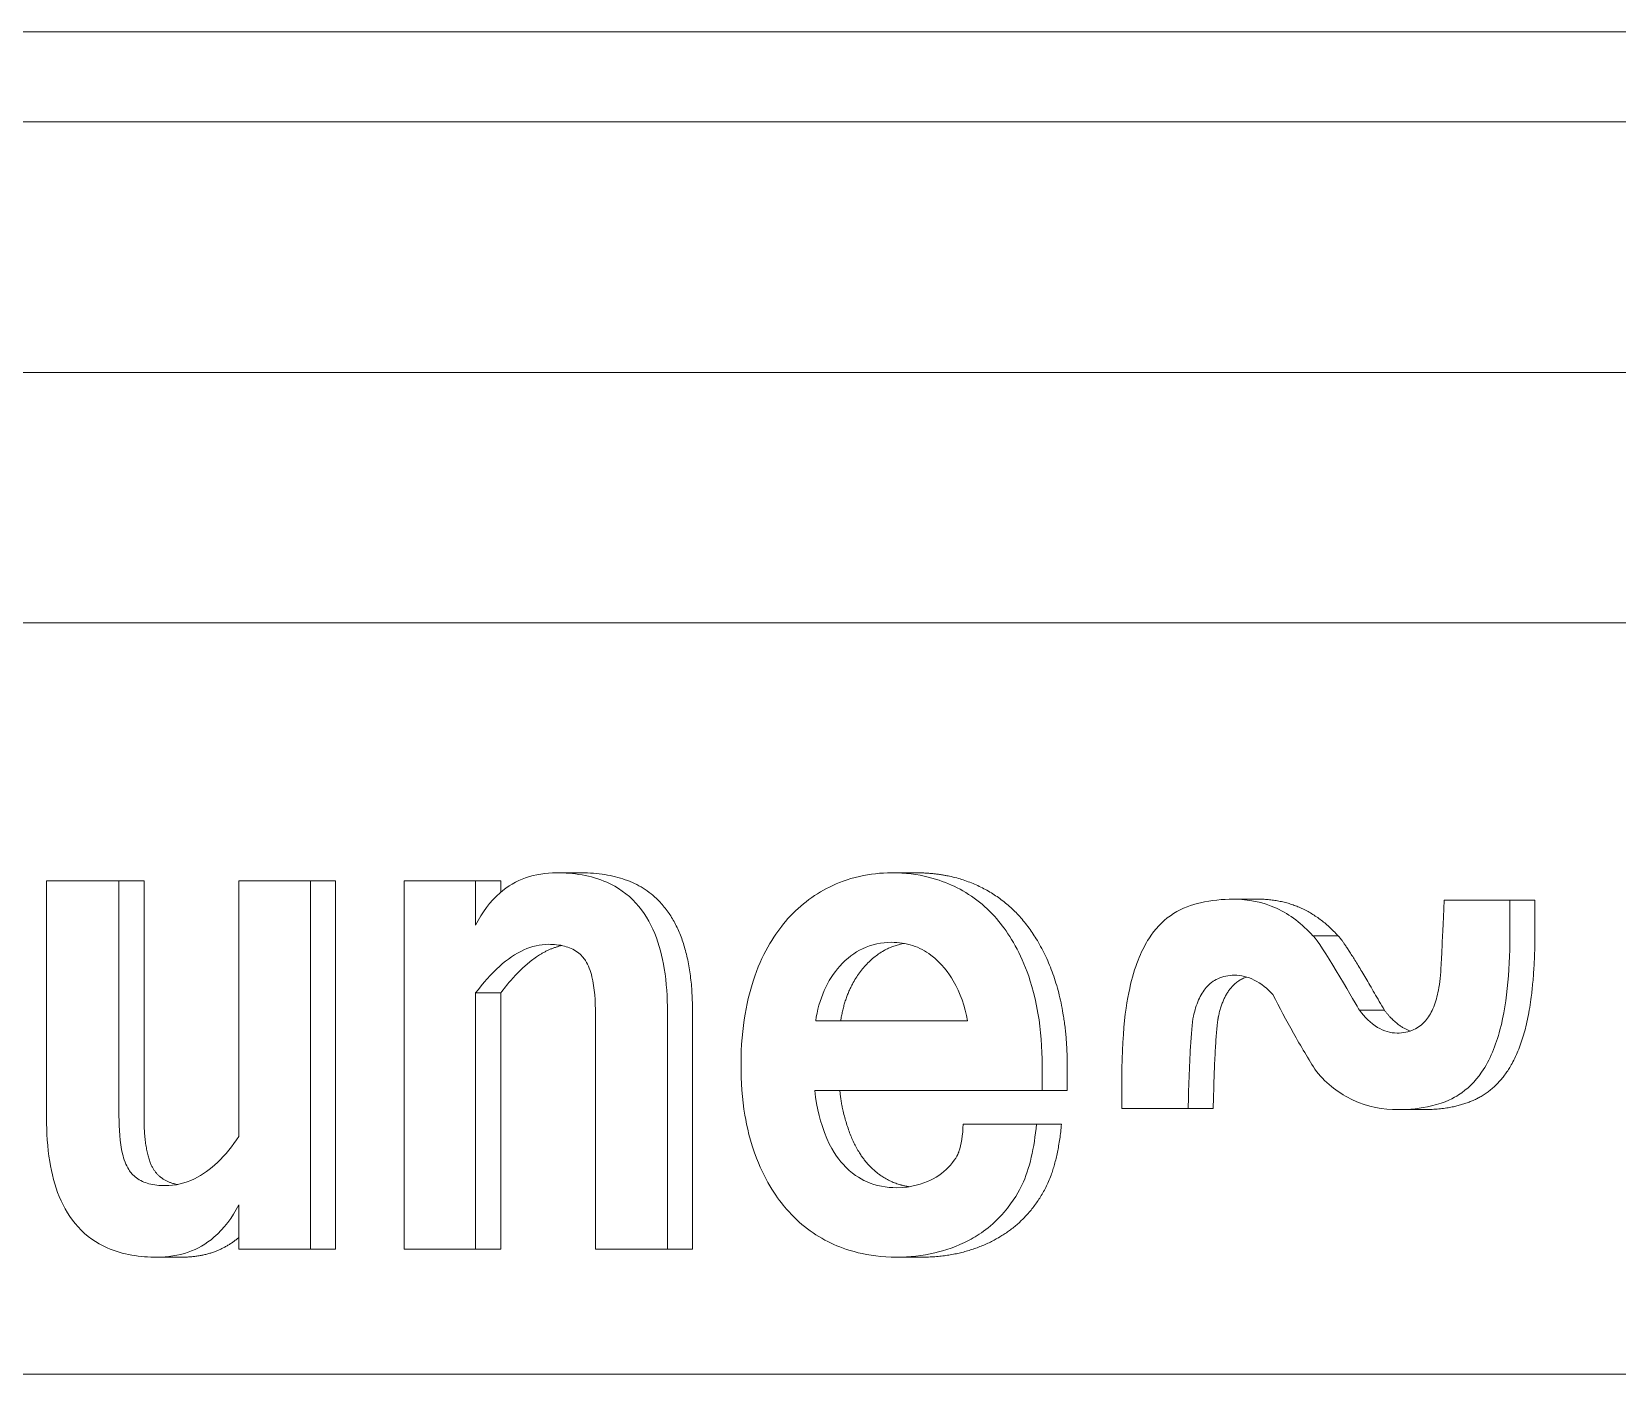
# Model space of a CAD drawing. Header units: inches. Extents: x 12 to 318, y 5 to 204.
# Drawn here: x 232.845 to 234.428, y 87.45 to 88.79 of the extents above; entities that cross this region are included whole.
import ezdxf

# ---------------------------------------------------------------- set-up
doc = ezdxf.new("R2010")
doc.units = ezdxf.units.IN
doc.header["$LTSCALE"] = 9.5
doc.header["$MEASUREMENT"] = 0
doc.layers.add('Visible', color=7, linetype='Continuous', lineweight=18)

msp = doc.modelspace()

# ---------------------------------------------------------------- linework, layer by layer
at = {"layer": 'Visible'}
for p, q in [((239.903264, 88.789912), (228.818139, 88.789912)), ((228.405472, 88.699912), (240.096815, 88.699912)), ((229.136181, 88.449877), (239.366106, 88.449877)), ((231.490688, 88.199877), (237.0116, 88.199877)), ((232.932274, 87.942286), (232.859959, 87.942286)), ((232.859959, 87.942286), (232.859959, 87.705443)), ((232.932274, 87.707974), (232.932274, 87.942286)), ((232.957274, 87.942286), (232.932274, 87.942286)), ((232.957274, 87.942286), (232.957274, 87.707974)), ((233.123361, 87.942286), (233.051922, 87.942286)), ((233.051922, 87.942286), (233.051922, 87.687225)), ((233.123361, 87.574877), (233.123361, 87.942286)), ((233.148361, 87.942286), (233.123361, 87.942286)), ((233.148361, 87.942286), (233.148361, 87.574877)), ((233.288402, 87.942286), (233.216964, 87.942286)), ((233.216964, 87.942286), (233.216964, 87.574877)), ((233.288402, 87.898257), (233.288402, 87.942286)), ((233.313402, 87.942286), (233.288402, 87.942286)), ((233.313402, 87.942286), (233.313402, 87.930999)), ((233.394044, 87.950383), (233.369044, 87.950383)), ((233.728697, 87.950383), (233.703697, 87.950383)), ((234.069924, 87.924067), (234.044924, 87.924067)), ((234.321035, 87.923055), (234.255294, 87.923055)), ((234.346035, 87.923055), (234.321035, 87.923055)), ((234.321035, 87.893197), (234.321035, 87.923055)), ((234.346035, 87.923055), (234.346035, 87.893197)), ((234.149251, 87.88763), (234.124251, 87.88763)), ((233.288402, 87.574877), (233.288402, 87.830443)), ((233.313402, 87.830443), (233.288402, 87.830443)), ((233.313402, 87.830443), (233.313402, 87.574877)), ((234.195708, 87.813237), (234.170708, 87.813237)), ((233.408051, 87.809188), (233.408051, 87.574877)), ((233.479927, 87.574877), (233.479927, 87.811719)), ((233.504927, 87.811719), (233.504927, 87.574877)), ((233.779518, 87.802609), (233.627876, 87.802609)), ((233.854024, 87.733278), (233.854024, 87.758075)), ((233.879024, 87.758075), (233.879024, 87.733278)), ((233.933603, 87.745423), (233.933603, 87.715059)), ((233.626999, 87.733278), (233.854024, 87.733278)), ((233.879024, 87.733278), (233.854024, 87.733278)), ((233.933603, 87.715059), (233.999782, 87.715059)), ((234.024782, 87.715059), (233.999782, 87.715059)), ((234.234714, 87.714047), (234.209714, 87.714047)), ((233.848327, 87.699371), (233.775135, 87.699371)), ((233.873327, 87.699371), (233.848327, 87.699371)), ((233.051922, 87.618905), (233.051922, 87.574877)), ((232.995404, 87.56678), (232.970404, 87.56678)), ((233.051922, 87.574877), (233.123361, 87.574877)), ((233.148361, 87.574877), (233.123361, 87.574877)), ((233.216964, 87.574877), (233.288402, 87.574877)), ((233.313402, 87.574877), (233.288402, 87.574877)), ((233.408051, 87.574877), (233.479927, 87.574877)), ((233.504927, 87.574877), (233.479927, 87.574877)), ((233.733956, 87.56678), (233.708956, 87.56678)), ((237.0116, 87.449877), (232.411123, 87.449877))]:
    msp.add_line(p, q, dxfattribs=at)
for points, degree, knots in [([(233.369044, 87.950383), (233.358623, 87.950383), (233.348239, 87.948922), (233.329003, 87.9421), (233.32046, 87.937146), (233.30273, 87.921719), (233.294771, 87.910675), (233.288402, 87.898257)], 3, [-0.286997863, -0.286997863, -0.286997863, -0.286997863, -0.195305384, -0.195305384, -0.109970073, -0.109970073, 0, 0, 0, 0]), ([(233.479927, 87.811719), (233.479927, 87.82604), (233.47904, 87.840653), (233.474776, 87.866787), (233.471737, 87.878693), (233.462511, 87.901196), (233.456355, 87.911456), (233.439992, 87.929381), (233.430166, 87.936179), (233.403457, 87.947952), (233.385995, 87.950383), (233.369044, 87.950383)], 3, [-0.549838036, -0.549838036, -0.549838036, -0.549838036, -0.440760651, -0.440760651, -0.347374274, -0.347374274, -0.251258835, -0.251258835, -0.149149172, -0.149149172, 0, 0, 0, 0]), ([(233.703697, 87.950383), (233.692867, 87.950383), (233.682097, 87.94927), (233.659933, 87.9442), (233.65017, 87.940399), (233.625223, 87.927999), (233.610492, 87.916685), (233.587618, 87.890016), (233.576089, 87.872771), (233.559492, 87.825547), (233.55337, 87.797215), (233.55337, 87.758581)], 3, [-1.49193162, -1.49193162, -1.49193162, -1.49193162, -1.29030138, -1.29030138, -1.0712515, -1.0712515, -0.64119148, -0.64119148, -0.29439022, -0.29439022, 0, 0, 0, 0]), ([(233.854024, 87.758075), (233.854024, 87.775551), (233.852781, 87.793081), (233.846365, 87.830628), (233.841373, 87.845517), (233.828946, 87.877267), (233.818534, 87.89296), (233.796357, 87.918598), (233.782093, 87.929346), (233.751993, 87.943636), (233.73179, 87.950383), (233.703697, 87.950383)], 3, [-0.953742878, -0.953742878, -0.953742878, -0.953742878, -0.864238922, -0.864238922, -0.757751945, -0.757751945, -0.52950742, -0.52950742, -0.247180323, -0.247180323, 0, 0, 0, 0]), ([(234.044924, 87.924067), (234.033986, 87.924067), (234.022876, 87.923066), (234.003374, 87.91843), (233.993993, 87.915213), (233.976493, 87.904274), (233.96905, 87.897018), (233.956795, 87.879467), (233.949714, 87.866199), (233.939251, 87.828637), (233.933603, 87.798692), (233.933603, 87.745423)], 3, [-2.38343253, -2.38343253, -2.38343253, -2.38343253, -1.8060438, -1.8060438, -1.33277788, -1.33277788, -0.86133468, -0.86133468, -0.40590851, -0.40590851, 0, 0, 0, 0]), ([(234.124251, 87.88763), (234.113655, 87.899376), (234.101633, 87.908688), (234.07421, 87.921285), (234.059747, 87.924067), (234.044924, 87.924067)], 3, [-0.259669604, -0.259669604, -0.259669604, -0.259669604, -0.130428825, -0.130428825, 0, 0, 0, 0]), ([(234.255294, 87.923055), (234.253275, 87.874661), (234.252454, 87.860155), (234.251519, 87.845938), (234.250604, 87.836958), (234.249159, 87.83095)], 3, [-0.0733444233, -0.0733444233, -0.0733444233, -0.0733444233, -0.047519074, -0.047519074, 0, 0, 0, 0]), ([(234.209714, 87.714047), (234.22073, 87.714047), (234.23194, 87.715062), (234.256769, 87.721075), (234.265535, 87.726078), (234.278666, 87.734418), (234.286333, 87.742019), (234.301277, 87.763716), (234.307088, 87.77842), (234.318791, 87.822797), (234.321035, 87.858309), (234.321035, 87.893197)], 3, [-0.589636819, -0.589636819, -0.589636819, -0.589636819, -0.553532833, -0.553532833, -0.506526146, -0.506526146, -0.40328783, -0.40328783, -0.265842047, -0.265842047, 0, 0, 0, 0]), ([(233.288402, 87.830443), (233.295662, 87.84014), (233.303744, 87.849481), (233.319903, 87.863906), (233.327974, 87.869613), (233.344535, 87.87706), (233.352705, 87.879026), (233.361155, 87.879026)], 3, [-0.254147783, -0.254147783, -0.254147783, -0.254147783, -0.156374809, -0.156374809, -0.074354364, -0.074354364, 0, 0, 0, 0]), ([(233.361155, 87.879026), (233.366511, 87.879026), (233.372029, 87.878521), (233.381737, 87.875954), (233.386105, 87.874098), (233.393753, 87.868535), (233.396274, 87.865483), (233.401055, 87.858136), (233.403081, 87.852365), (233.407168, 87.835627), (233.408051, 87.822298), (233.408051, 87.809188)], 3, [-0.243715019, -0.243715019, -0.243715019, -0.243715019, -0.209104446, -0.209104446, -0.179401679, -0.179401679, -0.150757457, -0.150757457, -0.099891353, -0.099891353, 0, 0, 0, 0]), ([(233.627876, 87.802609), (233.629467, 87.813176), (233.632211, 87.823397), (233.640482, 87.842069), (233.645703, 87.85018), (233.659083, 87.865055), (233.666597, 87.87076), (233.683996, 87.879106), (233.693712, 87.881051), (233.703697, 87.881051)], 3, [-0.311667492, -0.311667492, -0.311667492, -0.311667492, -0.237050543, -0.237050543, -0.16576507, -0.16576507, -0.087852602, -0.087852602, 0, 0, 0, 0]), ([(233.716198, 87.879968), (233.695128, 87.876197), (233.658135, 87.837529), (233.652876, 87.802609)], 2, [0.22302545, 0.22302545, 0.22302545, 1, 2, 2, 2]), ([(233.703697, 87.881051), (233.710806, 87.881051), (233.717849, 87.880072), (233.731225, 87.875696), (233.737338, 87.872485), (233.75357, 87.860202), (233.760868, 87.849805), (233.772299, 87.830485), (233.776917, 87.816984), (233.779518, 87.802609)], 3, [-0.251457438, -0.251457438, -0.251457438, -0.251457438, -0.21404187, -0.21404187, -0.178283825, -0.178283825, -0.111899249, -0.111899249, 0, 0, 0, 0]), ([(234.170708, 87.813237), (234.167842, 87.818234), (234.136461, 87.872932), (234.125901, 87.886114), (234.12524, 87.886873), (234.124568, 87.887438), (234.124402, 87.88756), (234.124251, 87.88763)], 3, [-0.0812338479, -0.0812338479, -0.0812338479, -0.0812338479, -0.0063211266, -0.0063211266, -0.0014322504, -0.0014322504, 0, 0, 0, 0]), ([(234.005041, 87.807164), (234.006257, 87.812851), (234.00793, 87.818515), (234.012256, 87.828249), (234.014754, 87.832442), (234.021161, 87.83982), (234.024959, 87.842726), (234.034512, 87.847195), (234.040144, 87.848156), (234.0458, 87.848156)], 3, [-0.174010342, -0.174010342, -0.174010342, -0.174010342, -0.129365784, -0.129365784, -0.090658973, -0.090658973, -0.049771795, -0.049771795, 0, 0, 0, 0]), ([(234.0458, 87.848156), (234.049215, 87.848156), (234.052594, 87.84776), (234.05931, 87.846141), (234.062577, 87.844926), (234.072654, 87.839902), (234.078848, 87.834833), (234.084368, 87.828925)], 3, [-0.126574619, -0.126574619, -0.126574619, -0.126574619, -0.096544816, -0.096544816, -0.066224916, -0.066224916, 0, 0, 0, 0]), ([(234.084368, 87.828925), (234.0909, 87.815899), (234.097743, 87.803077), (234.112211, 87.777428), (234.119859, 87.764605), (234.127757, 87.752002)], 3, [-0.23324276, -0.23324276, -0.23324276, -0.23324276, -0.118545851, -0.118545851, 0, 0, 0, 0]), ([(234.249159, 87.83095), (234.247977, 87.825353), (234.246347, 87.819759), (234.242132, 87.810209), (234.239702, 87.806106), (234.233374, 87.798859), (234.229501, 87.795957), (234.219888, 87.791451), (234.214161, 87.790464), (234.208399, 87.790464)], 3, [-0.172747525, -0.172747525, -0.172747525, -0.172747525, -0.128926767, -0.128926767, -0.091254657, -0.091254657, -0.050695576, -0.050695576, 0, 0, 0, 0]), ([(234.208399, 87.790464), (234.205043, 87.790464), (234.201738, 87.790937), (234.195143, 87.792862), (234.191949, 87.794313), (234.181958, 87.800349), (234.175906, 87.806485), (234.170708, 87.813237)], 3, [-0.128632551, -0.128632551, -0.128632551, -0.128632551, -0.099126524, -0.099126524, -0.068837122, -0.068837122, 0, 0, 0, 0]), ([(233.999782, 87.715059), (234.000227, 87.733929), (234.000934, 87.757636), (234.002787, 87.789138), (234.00375, 87.80064), (234.005041, 87.807164)], 3, [-0.129093531, -0.129093531, -0.129093531, -0.129093531, -0.050994454, -0.050994454, 0, 0, 0, 0]), ([(233.55337, 87.758581), (233.55337, 87.741818), (233.554505, 87.724926), (233.559076, 87.697584), (233.56234, 87.682467), (233.578445, 87.64072), (233.590067, 87.62477), (233.611647, 87.599891), (233.626509, 87.588694), (233.657562, 87.574014), (233.678814, 87.56678), (233.708956, 87.56678)], 3, [-1.15207317, -1.15207317, -1.15207317, -1.15207317, -0.93289171, -0.93289171, -0.78803686, -0.78803686, -0.5752915, -0.5752915, -0.26521632, -0.26521632, 0, 0, 0, 0]), ([(234.127757, 87.752002), (234.133045, 87.745814), (234.138792, 87.740243), (234.151155, 87.730656), (234.157628, 87.726701), (234.178894, 87.716852), (234.194167, 87.714047), (234.209714, 87.714047)], 3, [-0.267811712, -0.267811712, -0.267811712, -0.267811712, -0.201580456, -0.201580456, -0.136795366, -0.136795366, 0, 0, 0, 0]), ([(233.708956, 87.636112), (233.698547, 87.636112), (233.688232, 87.637871), (233.672175, 87.645075), (233.663739, 87.650004), (233.650069, 87.665202), (233.642961, 87.674483), (233.634027, 87.698378), (233.628359, 87.714956), (233.626999, 87.733278)], 3, [-1.96156648, -1.96156648, -1.96156648, -1.96156648, -1.05825772, -1.05825772, -0.46701751, -0.46701751, -0.14011971, -0.14011971, 0, 0, 0, 0]), ([(233.651999, 87.733278), (233.653314, 87.715565), (233.667339, 87.674573), (233.689253, 87.648763), (233.711497, 87.638571), (233.721164, 87.637068)], 2, [0, 0, 0, 1, 2, 3, 3.61124941, 3.61124941, 3.61124941]), ([(232.859959, 87.705443), (232.859959, 87.691092), (232.860847, 87.676444), (232.865114, 87.650261), (232.868156, 87.638333), (232.877377, 87.615835), (232.883518, 87.605591), (232.899828, 87.587709), (232.909614, 87.58093), (232.936191, 87.569202), (232.953547, 87.56678), (232.970404, 87.56678)], 3, [-0.548827562, -0.548827562, -0.548827562, -0.548827562, -0.439512351, -0.439512351, -0.34598462, -0.34598462, -0.250058124, -0.250058124, -0.148318491, -0.148318491, 0, 0, 0, 0]), ([(232.978293, 87.638136), (232.972868, 87.638136), (232.967267, 87.638664), (232.957651, 87.641322), (232.953439, 87.643174), (232.946295, 87.6485), (232.943841, 87.651383), (232.939099, 87.658763), (232.937139, 87.664488), (232.933133, 87.681207), (232.932274, 87.694732), (232.932274, 87.707974)], 3, [-0.253422966, -0.253422966, -0.253422966, -0.253422966, -0.213493453, -0.213493453, -0.180698068, -0.180698068, -0.150977621, -0.150977621, -0.100904321, -0.100904321, 0, 0, 0, 0]), ([(232.957274, 87.707974), (232.957274, 87.667994), (232.975397, 87.642271), (232.990562, 87.639281)], 2, [0, 0, 0, 1, 1.72298337, 1.72298337, 1.72298337]), ([(233.051922, 87.687225), (233.045613, 87.677802), (233.038506, 87.668871), (233.023584, 87.654639), (233.01596, 87.649017), (232.998246, 87.640431), (232.988469, 87.638136), (232.978293, 87.638136)], 3, [-0.259852508, -0.259852508, -0.259852508, -0.259852508, -0.169044662, -0.169044662, -0.089539798, -0.089539798, 0, 0, 0, 0]), ([(233.708956, 87.56678), (233.721709, 87.56678), (233.73439, 87.568118), (233.756694, 87.573363), (233.768737, 87.577175), (233.791011, 87.589052), (233.803959, 87.597437), (233.825604, 87.622788), (233.83131, 87.6336), (233.841611, 87.65509), (233.84607, 87.676204), (233.848327, 87.699371)], 3, [-0.510586724, -0.510586724, -0.510586724, -0.510586724, -0.395857325, -0.395857325, -0.305816844, -0.305816844, -0.233792858, -0.233792858, -0.177640706, -0.177640706, 0, 0, 0, 0]), ([(233.775135, 87.699371), (233.774709, 87.688531), (233.773433, 87.679105), (233.770571, 87.671238), (233.768429, 87.665468), (233.757149, 87.652502), (233.750261, 87.64739), (233.734723, 87.639917), (233.723151, 87.636112), (233.708956, 87.636112)], 3, [-1.35675121, -1.35675121, -1.35675121, -1.35675121, -0.38738366, -0.38738366, -0.25082013, -0.25082013, -0.12489258, -0.12489258, 0, 0, 0, 0]), ([(232.970404, 87.56678), (232.980886, 87.56678), (232.991335, 87.568234), (233.010701, 87.575015), (233.019319, 87.579939), (233.037296, 87.595338), (233.04541, 87.606412), (233.051922, 87.618905)], 3, [-0.289149274, -0.289149274, -0.289149274, -0.289149274, -0.196914302, -0.196914302, -0.111111337, -0.111111337, 0, 0, 0, 0])]:
    msp.add_open_spline(points, degree=degree, knots=knots, dxfattribs=at)
for points in [[(233.394044, 87.950383), (233.504927, 87.950383), (233.504927, 87.811719)], [(233.728697, 87.950383), (233.762444, 87.950383), (233.818543, 87.924067), (233.857987, 87.87346), (233.879024, 87.802103), (233.879024, 87.758075)], [(234.069924, 87.924067), (234.116381, 87.924067), (234.149251, 87.88763)], [(234.346035, 87.893197), (234.346035, 87.84512), (234.333764, 87.7768), (234.306591, 87.733278), (234.264078, 87.714047), (234.234714, 87.714047)], [(233.374509, 87.877782), (233.343956, 87.87125), (233.313402, 87.830443)], [(234.149251, 87.88763), (234.151443, 87.886618), (234.174233, 87.850686), (234.195708, 87.813237)], [(234.058289, 87.846317), (234.03695, 87.839473), (234.030041, 87.807164)], [(234.195708, 87.813237), (234.208002, 87.797266), (234.22159, 87.792496)], [(234.030041, 87.807164), (234.026535, 87.789452), (234.024782, 87.715059)], [(233.873327, 87.699371), (233.869382, 87.658885), (233.845277, 87.612832), (233.808463, 87.582468), (233.760691, 87.56678), (233.733956, 87.56678)], [(233.051922, 87.586453), (233.028791, 87.56678), (232.995404, 87.56678)]]:
    msp.add_open_spline(points, degree=2, dxfattribs=at)

doc.saveas('drawing.dxf')
